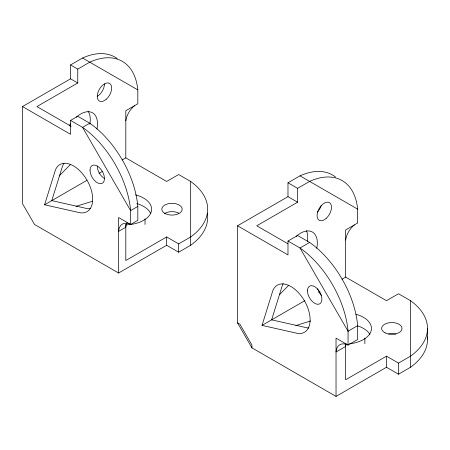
<?xml version="1.0" encoding="UTF-8"?>
<svg xmlns="http://www.w3.org/2000/svg" width="450" height="450" viewBox="0 0 450 450"><rect width="100%" height="100%" fill="white"/><g stroke="black" fill="none" stroke-linecap="round" stroke-linejoin="round"><path stroke-width="0.67" d="M122.153 159.992L125.809 157.882L125.809 110.722L137.818 103.787L137.818 89.916A76.449 44.139 -60 0 0 89.769 62.173L77.76 69.109L70.549 64.946L70.549 78.817L22.5 106.56L22.5 203.659L34.515 224.466L118.603 273.015L166.652 245.273L178.661 252.208L190.676 245.273A76.449 44.134 0 0 0 207.287 213.159M341.989 279.219L345.645 277.11L345.645 229.95L357.654 223.014L357.654 209.143A76.449 44.139 -60 0 0 309.606 181.401L297.596 188.336L287.983 182.784L287.983 196.656L237.532 225.787L237.532 322.881L251.944 347.85L336.032 396.399L386.488 367.267L398.498 374.203L410.512 367.267A76.449 44.134 0 0 0 427.376 337.027M44.584 204.778L54.9 171.641A27.18 15.694 60 0 1 87.058 180.259A27.18 15.694 60 0 1 78.441 212.411L44.584 204.778L86.839 180.382M262.018 325.389L272.334 292.252A27.18 15.694 60 0 1 304.487 300.87A27.18 15.694 60 0 1 295.875 333.022L262.018 325.389L304.853 300.662M59.124 175.989L70.363 164.565M279.45 294.716L288.731 285.278M70.549 64.946L82.564 58.016A76.449 44.139 -60 0 1 117.186 58.528M77.76 69.109L77.76 82.98L36.917 106.56L71.151 126.326M22.5 106.56L70.549 134.303L70.549 120.431L77.76 116.269L89.769 123.204A76.449 44.139 60 0 1 137.818 206.432L137.818 220.303L130.612 224.466A18.546 10.704 60 0 0 118.603 231.401L125.809 227.239A18.546 10.704 60 0 1 126.973 222.778M89.769 123.204L82.564 127.367L70.549 120.431M99.017 173.351L102.673 171.242M137.818 206.432L130.612 210.594L130.612 224.466L118.603 217.53L118.603 273.015M125.809 157.882L166.652 181.463L178.661 174.532L190.676 181.463A76.449 44.134 0 0 1 190.676 236.947L178.661 243.883L166.652 236.947L125.809 260.528L125.809 224.466M287.983 182.784L299.998 175.849A76.449 44.139 -60 0 1 335.621 177.12M297.596 188.336L297.596 202.208L256.753 225.787L287.983 243.816M237.532 225.787L287.983 254.914L287.983 241.042L297.596 235.496L309.606 242.432A76.449 44.139 60 0 1 357.654 325.654L357.654 339.525L348.047 345.077A18.546 10.704 60 0 0 336.032 352.012L345.645 346.461A18.546 10.704 60 0 1 346.101 343.811M309.606 242.432L299.998 247.978L287.983 241.042M318.853 292.573L320.074 291.87M357.654 325.654L348.047 331.206L348.047 345.077L336.032 338.141L336.032 396.399M345.645 277.11L386.488 300.69L398.498 293.754L410.512 300.69A76.449 44.134 0 0 1 410.512 356.169L398.498 363.105L386.488 356.169L345.645 379.755L345.645 345.077M76.039 206.325L92.767 201.178M295.875 325.547L310.596 321.019M299.998 175.849L357.654 209.143M82.564 58.016L137.818 89.916M287.983 196.656L297.596 202.208M70.549 78.817L77.76 82.98M237.532 322.881L239.934 324.27L251.944 345.077L251.944 347.85M427.5 328.433L427.5 339.525M410.512 300.69L410.512 367.267M398.498 363.105L398.498 374.203M386.488 356.169L386.488 367.267M364.866 338.141L364.866 343.688M190.676 181.463L190.676 245.273M178.661 243.883L178.661 252.208M166.652 236.947L166.652 245.273M145.029 218.914L145.029 224.466M345.684 240.019A15.013 8.668 -60 0 1 354.386 224.949M357.857 325.935A27.18 15.694 0 0 1 369.923 334.35M355.973 314.269A27.18 15.694 0 0 1 371.228 330.424A27.18 15.694 0 0 1 349.419 343.839M306.433 230.692A23.782 13.731 -60 0 1 307.389 241.363M296.156 236.396A23.782 13.731 -60 0 1 316.755 248.287M308.852 327.977A27.18 15.694 60 0 1 305.483 327.476L271.626 319.843L281.942 286.706A27.18 15.694 60 0 1 283.196 283.534M321.536 295.532A10.193 5.884 60 0 1 317.632 288.776M388.637 333.939A10.193 5.884 0 0 1 395.814 334.108M321.339 205.239A10.193 5.884 -60 0 1 317.441 211.995M125.848 120.797A15.013 8.668 -60 0 1 134.55 105.722M136.778 203.546A27.18 15.694 0 0 1 150.683 213.469M135.489 194.873A27.18 15.694 0 0 1 151.144 212.107A27.18 15.694 0 0 1 125.713 224.882M88.031 111.139A23.782 13.731 -60 0 1 89.843 124.217M76.32 117.174A23.782 13.731 -60 0 1 96.919 129.066M69.131 125.961A23.782 13.731 -60 0 1 70.633 123.638M90.281 208.71A27.18 15.694 60 0 1 85.646 208.254L51.795 200.616L62.106 167.479A27.18 15.694 60 0 1 64.029 163.237M104.456 178.532A10.193 5.884 60 0 1 97.251 166.05M164.391 213.615A10.193 5.884 0 0 1 178.779 213.137M104.456 83.897A10.193 5.884 -60 0 1 97.251 96.384M348.047 331.206L299.998 247.978A76.449 44.139 60 0 1 348.047 331.206M130.612 210.594L82.564 127.367A76.449 44.139 60 0 1 130.612 210.594M326.16 218.407A10.193 5.884 -60 0 0 329.389 202.618A10.193 5.884 -60 0 0 317.329 213.311A10.193 5.884 -60 0 0 326.16 218.407M385.048 332.826A10.193 5.884 0 0 0 401.816 329.625A10.193 5.884 0 0 0 388.637 322.841A10.193 5.884 0 0 0 385.048 332.826M307.474 290.824A10.193 5.884 60 0 0 318.285 304.273A10.193 5.884 60 0 0 318.285 289.856A10.193 5.884 60 0 0 307.474 290.824M106.324 99.186A10.193 5.884 -60 0 0 109.552 83.396A10.193 5.884 -60 0 0 97.492 94.089A10.193 5.884 -60 0 0 106.324 99.186M165.212 213.598A10.193 5.884 0 0 0 181.98 210.403A10.193 5.884 0 0 0 168.801 203.619A10.193 5.884 0 0 0 165.212 213.598M90.039 170.213A10.193 5.884 60 0 0 100.851 183.662A10.193 5.884 60 0 0 100.851 169.245A10.193 5.884 60 0 0 90.039 170.213"/></g></svg>
